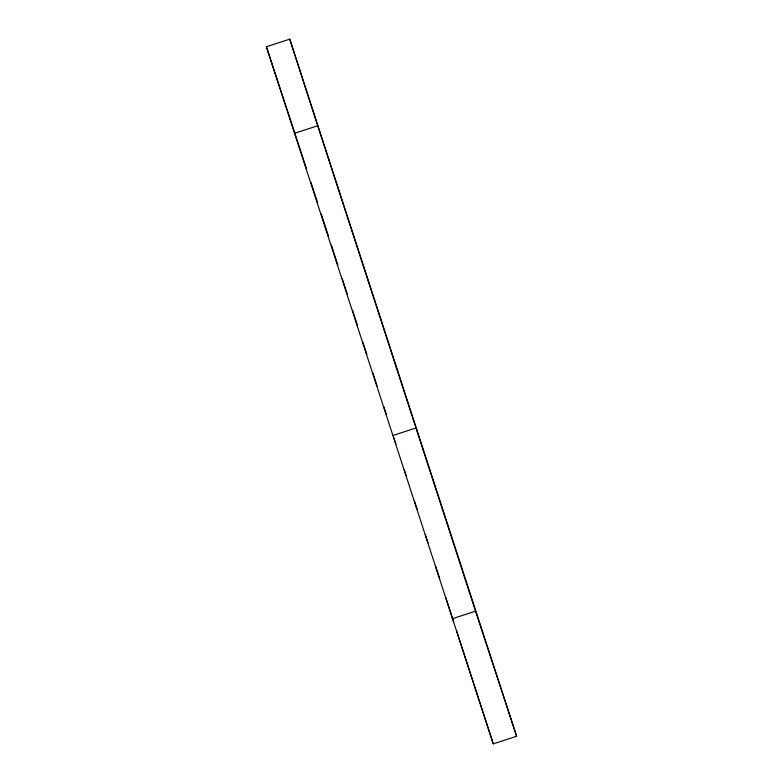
<?xml version="1.0" encoding="UTF-8"?>
<svg xmlns="http://www.w3.org/2000/svg" width="783" height="783" viewBox="0 0 783 783"><rect width="100%" height="100%" fill="white"/><g stroke="black" fill="none" stroke-linecap="round" stroke-linejoin="round"><path stroke-width="1.17" d="M266.377 46.745L289.739 39.15L516.623 736.255L493.261 743.85L266.377 46.745L306.466 168.56M294.349 133.355L317.712 125.76L289.739 39.15M392.469 435.642L415.832 428.047M452.143 618.795L475.506 611.19L516.623 736.255M475.506 611.19L317.712 125.76M311.027 182.459L317.448 202.22M321.216 213.837L328.39 235.918M331.405 245.216L337.816 264.977M342.347 278.924L347.251 294.036M352.536 310.313L357.44 325.415M362.715 341.691L366.875 354.474M372.904 373.07L377.054 385.862M383.846 406.778L386.489 414.921M394.035 438.167L395.924 443.971M404.224 469.546L406.103 475.359M414.413 500.924L417.045 509.067M425.345 534.632L427.988 542.776M435.534 566.021L439.684 578.803M445.723 597.4L453.651 621.81M456.665 631.108L493.261 743.85"/></g></svg>
